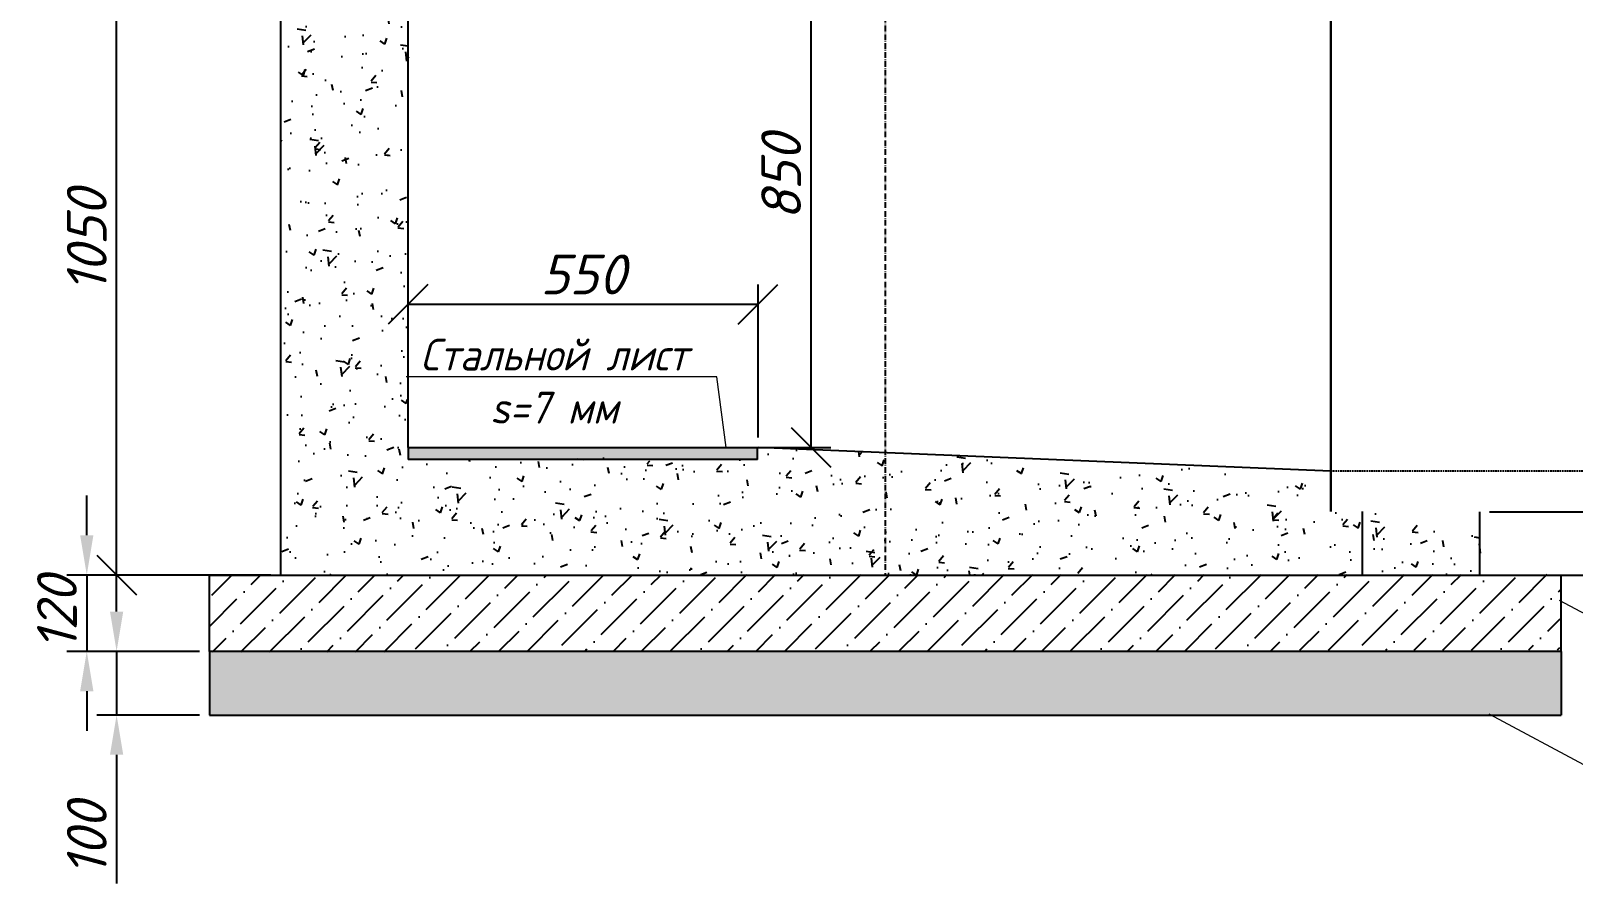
# Model space of a CAD drawing. Header units: millimetres. Extents: x 41890028 to 44740435, y 21258419 to 23626306.
# Drawn here: x 42561562 to 42610032, y 22005940 to 22032759 of the extents above; entities that cross this region are included whole.
import ezdxf
from ezdxf import colors
from ezdxf.entities.mleader import LeaderData, LeaderLine
from ezdxf.math import Vec2, Vec3

# ---------------------------------------------------------------- set-up
doc = ezdxf.new("R2010")
doc.units = ezdxf.units.MM
doc.linetypes.add('ACAD_ISO10W100', pattern=[18.5, 12, -3, 0.5, -3])
doc.linetypes.add('DASHED', pattern=[0.75, 0.5, -0.25])
doc.layers.add('ВК_К1_текст', color=34, linetype='Continuous')
doc.styles.add('note', font='isocpeur.ttf', dxfattribs={"width": 0.9, "oblique": 15})
doc.styles.get("Standard").update_dxf_attribs({"font": 'isocpeui.ttf'})
doc.dimstyles.new('ISO-25', dxfattribs={"dimtxt": 2.5, "dimasz": 2.5, "dimexe": 1.25, "dimexo": 0.625, "dimtad": 1, "dimtxsty": 'Standard', "dimcen": 2.5, "dimadec": 0, "dimazin": 0, "dimtfac": 1, "dimtmove": 0, "dimatfit": 3, "dimfxl": 1, "dimarcsym": 0})
pattern_1 = [(49.99999999999999, (-809614603.9085054, -416701475.3945185), (2186.216027952048, -191.269026466837), [228.6, -2514.6]), (355, (-809614603.9085054, -416701475.3945185), (-422.9210570996321, 2292.682142868422), [182.88, -2011.68701004]), (100.4514447, (-809614421.7244214, -416701491.3335605), (1763.294965084239, 2101.413022946341), [194.2801056, -2137.0829352]), (46.18420000000002, (-809614603.9085054, -416700865.7945185), (3252.948490705558, -504.5079351927257), [342.8999999999995, -3771.899999999996]), (96.63555760999992, (-809614332.8297055, -416700907.8365185), (2848.849608618036, 2969.113495172658), [291.42027768, -3205.62729792]), (351.1841511700001, (-809614603.9085054, -416700865.7945185), (2848.849608779724, 2969.113495026391), [274.31960484, -3017.51678304]), (21, (-809614299.1085055, -416701018.1945185), (1819.37269522959, -1227.182378245051), [228.6, -2514.6]), (326.0000000000001, (-809614299.1085055, -416701018.1945185), (741.6243401717647, 2210.255593467831), [182.88, -2011.68]), (71.45144499999999, (-809614147.4941143, -416701120.4597173), (2560.997031344594, 983.0732266308628), [194.2801056, -2137.0792512]), (37.50000000000001, (-809614603.9085054, -416701475.3945185), (37.0632390071018, 1014.660466477837), [0, -1987.296, 0, -2042.16, 0, -2019.3]), (7.499999999999999, (-809614603.9085054, -416701475.3945185), (801.8359501236689, 1202.166897817434), [0, -1164.336, 0, -1941.576, 0, -769.62]), (327.5, (-809615283.6125054, -416701475.3945185), (1627.087142002457, -68.74492791208132), [0, -762, 0, -2377.44, 0, -3154.679999999999]), (317.5, (-809615588.4125054, -416701475.3945185), (1777.550176632217, 305.1178923999963), [0, -990.5999999999999, 0, -1578.864, 0, -2240.28])]

# ---------------------------------------------------------------- blocks, each defined once
blk = doc.blocks.new('_Oblique')
at = {"color": 0, "linetype": 'ByBlock', "lineweight": -2}
blk.add_line((-0.5, -0.5), (0.5, 0.5), dxfattribs=at)
blk = doc.blocks.new('*D94')
at = {"color": 0, "lineweight": -2, "transparency": 16777216}
for p, q in [((42573415.75092819, 22019978.23949802), (42573415.75092819, 22024790.72038055)), ((42584415.75092819, 22019978.23949802), (42584415.75092819, 22024790.72038055)), ((42573415.75092819, 22024165.72038055), (42584415.75092819, 22024165.72038055))]:
    blk.add_line(p, q, dxfattribs=at)
at = {"layer": 'Defpoints', "color": 0, "transparency": 16777216}
for p in [(42584415.75092819, 22024165.72038055), (42573415.75092819, 22019665.73949802), (42584415.75092819, 22019665.73949802)]:
    blk.add_point(p, dxfattribs=at)
at = {"color": 0, "lineweight": -2, "transparency": 16777216, "xscale": 1250, "yscale": 1250, "zscale": 1250, "rotation": 180}
blk.add_blockref('_Oblique', (42573415.75092819, 22024165.72038055), dxfattribs=at)
at = {"color": 0, "lineweight": -2, "transparency": 16777216, "xscale": 1250, "yscale": 1250, "zscale": 1250}
blk.add_blockref('_Oblique', (42584415.75092819, 22024165.72038055), dxfattribs=at)
at = {"color": 0, "transparency": 16777216, "insert": (42578915.75092819, 22025103.22038055), "char_height": 1250, "attachment_point": 5}
blk.add_mtext('550', dxfattribs=at)
blk = doc.blocks.new('*D91')
at = {"color": 0, "lineweight": -2, "transparency": 16777216}
for p, q in [((42583728.25092819, 22036654.71863264), (42586704.591216, 22036654.71863264)), ((42586079.591216, 22036654.71863264), (42586079.591216, 22019665.73949802)), ((42583728.25092819, 22019665.73949802), (42586704.591216, 22019665.73949802))]:
    blk.add_line(p, q, dxfattribs=at)
at = {"layer": 'Defpoints', "color": 0, "transparency": 16777216}
for p in [(42583415.75092819, 22036654.71863264), (42583415.75092819, 22019665.73949802), (42586079.591216, 22019665.73949802)]:
    blk.add_point(p, dxfattribs=at)
at = {"color": 0, "lineweight": -2, "transparency": 16777216, "xscale": 1250, "yscale": 1250, "zscale": 1250}
for p, rotation in [((42586079.591216, 22036654.71863264), 90), ((42586079.591216, 22019665.73949802), 270)]:
    blk.add_blockref('_Oblique', p, dxfattribs=dict(at, rotation=rotation))
at = {"color": 0, "transparency": 16777216, "insert": (42585142.09121599, 22028160.22906534), "char_height": 1250, "attachment_point": 5, "rotation": 90}
blk.add_mtext('850', dxfattribs=at)
blk = doc.blocks.new('*D97')
at = {"color": 0, "lineweight": -2, "transparency": 16777216}
for p, q in [((42569103.25092819, 22036654.7186327), (42563632.29902676, 22036654.7186327)), ((42564257.29902676, 22015654.7186327), (42564257.29902676, 22036654.7186327)), ((42569103.25092807, 22015654.7186327), (42563632.29902676, 22015654.7186327))]:
    blk.add_line(p, q, dxfattribs=at)
at = {"layer": 'Defpoints', "color": 0, "transparency": 16777216}
for p in [(42564257.29902676, 22036654.7186327), (42569415.75092819, 22036654.7186327), (42569415.75092807, 22015654.7186327)]:
    blk.add_point(p, dxfattribs=at)
at = {"color": 0, "lineweight": -2, "transparency": 16777216, "xscale": 1250, "yscale": 1250, "zscale": 1250}
for p, rotation in [((42564257.29902676, 22036654.7186327), 90), ((42564257.29902676, 22015654.7186327), 270)]:
    blk.add_blockref('_Oblique', p, dxfattribs=dict(at, rotation=rotation))
at = {"color": 0, "transparency": 16777216, "insert": (42563319.79902675, 22026154.71863271), "char_height": 1250, "attachment_point": 5, "rotation": 90}
blk.add_mtext('1050', dxfattribs=at)
blk = doc.blocks.new('*D98')
at = {"color": 0, "lineweight": -2, "transparency": 16777216}
for p, q in [((42563319.79902653, 22016904.7186327), (42563319.79902653, 22018154.7186327)), ((42563944.79902676, 22015654.7186327), (42562694.79902653, 22015654.7186327)), ((42563319.79902653, 22015654.7186327), (42563319.79902653, 22013254.71863282)), ((42566861.11612657, 22013254.71863282), (42562694.79902653, 22013254.71863282)), ((42563319.79902653, 22012004.71863282), (42563319.79902653, 22010754.71863282))]:
    blk.add_line(p, q, dxfattribs=at)
at = {"color": 0, "transparency": 16777216}
for points in [[(42563111.46569319, 22016904.7186327), (42563528.13235986, 22016904.7186327), (42563319.79902653, 22015654.7186327)], [(42563111.46569319, 22012004.71863282), (42563528.13235986, 22012004.71863282), (42563319.79902653, 22013254.71863282)]]:
    blk.add_solid(points, dxfattribs=at)
at = {"layer": 'Defpoints', "color": 0, "transparency": 16777216}
for p in [(42564257.29902676, 22015654.7186327), (42563319.79902653, 22013254.71863282), (42567173.61612657, 22013254.71863282)]:
    blk.add_point(p, dxfattribs=at)
at = {"color": 0, "transparency": 16777216, "insert": (42562382.29902652, 22014454.71863277), "char_height": 1250, "attachment_point": 5, "rotation": 90}
blk.add_mtext('120', dxfattribs=at)
blk = doc.blocks.new('*D99')
at = {"color": 0, "lineweight": -2, "transparency": 16777216}
for p, q in [((42564257.29902676, 22014504.71863282), (42564257.29902676, 22015754.71863282)), ((42566861.11612669, 22013254.71863282), (42563632.29902676, 22013254.71863282)), ((42564257.29902676, 22013254.71863282), (42564257.29902676, 22011254.71863306)), ((42566861.11612669, 22011254.71863306), (42563632.29902676, 22011254.71863306)), ((42564257.29902676, 22010004.71863306), (42564257.29902676, 22005964.94590579))]:
    blk.add_line(p, q, dxfattribs=at)
at = {"color": 0, "transparency": 16777216}
for points in [[(42564048.96569342, 22014504.71863282), (42564465.63236009, 22014504.71863282), (42564257.29902676, 22013254.71863282)], [(42564048.96569342, 22010004.71863306), (42564465.63236009, 22010004.71863306), (42564257.29902676, 22011254.71863306)]]:
    blk.add_solid(points, dxfattribs=at)
at = {"layer": 'Defpoints', "color": 0, "transparency": 16777216}
for p in [(42567173.61612669, 22013254.71863282), (42564257.29902676, 22011254.71863306), (42567173.61612669, 22011254.71863306)]:
    blk.add_point(p, dxfattribs=at)
at = {"color": 0, "transparency": 16777216, "insert": (42563319.79902675, 22007359.83226943), "char_height": 1250, "attachment_point": 5, "rotation": 90}
blk.add_mtext('100', dxfattribs=at)
blk = doc.blocks.new('_None')
blk = doc.blocks.new('*D105')
at = {"color": 0, "lineweight": -2, "transparency": 16777216}
for p, q in [((42607407.84802058, 22017640.92145914), (42625218.55841473, 22017640.92145914)), ((42624593.55841473, 22017640.92145914), (42624593.55841473, 22015654.71863282)), ((42607407.84802058, 22015654.71863282), (42625218.55841473, 22015654.71863282)), ((42624593.55841473, 22015654.71863282), (42624593.55841473, 22011614.94590555))]:
    blk.add_line(p, q, dxfattribs=at)
at = {"layer": 'Defpoints', "color": 0, "transparency": 16777216}
for p in [(42607095.34802058, 22017640.92145914), (42607095.34802058, 22015654.71863282), (42624593.55841473, 22015654.71863282)]:
    blk.add_point(p, dxfattribs=at)
at = {"color": 0, "lineweight": -2, "transparency": 16777216, "xscale": 1250, "yscale": 1250, "zscale": 1250}
for p, rotation in [((42624593.55841473, 22017640.92145914), 90), ((42624593.55841473, 22015654.71863282), 270)]:
    blk.add_blockref('_Oblique', p, dxfattribs=dict(at, rotation=rotation))
at = {"color": 0, "transparency": 16777216, "insert": (42623656.05841472, 22013009.83226919), "char_height": 1250, "attachment_point": 5, "rotation": 90}
blk.add_mtext('100', dxfattribs=at)

msp = doc.modelspace()

# ---------------------------------------------------------------- hatches: boundary and pattern name
at = {"transparency": 33554567}
h = msp.add_hatch(dxfattribs=at)
h.set_pattern_fill('AR-CONC', color=256, scale=12)
h.set_pattern_definition(pattern_1)
h.paths.add_polyline_path([(42569415.75092807, 22015654.7186327), (42588415.75092819, 22015654.7186327), (42588415.75092819, 22019498.84597242), (42584415.75092819, 22019665.73949802), (42584403.27030328, 22019665.73949802), (42584403.27030328, 22019286.20302165), (42573415.75092819, 22019286.20302165), (42573415.75092819, 22019665.73949802), (42573415.75092819, 22036654.7186327), (42569415.75092807, 22036654.7186327)])
h = msp.add_hatch(color=256)
h.dxf.hatch_style = 1
h.paths.add_polyline_path([(42573415.75092819, 22019665.73949802), (42573415.75092819, 22019286.20302165), (42584403.27030328, 22019286.20302165), (42584403.27030328, 22019665.73949802)])
h = msp.add_hatch(dxfattribs=at)
h.set_pattern_fill('AR-CONC', color=256, scale=12)
h.set_pattern_definition(pattern_1)
h.paths.add_polyline_path([(42588415.75092819, 22019498.84597242), (42588415.75092819, 22015654.71863282), (42603415.75092819, 22015654.71863282), (42603415.75092819, 22017651.77026493), (42602415.75092819, 22017654.71863282), (42602415.75092819, 22018914.71863282)])
h.paths.add_polyline_path([(42603415.75092819, 22017651.77026493), (42603415.75092819, 22015654.71863282), (42607095.34802034, 22015654.71863282), (42607095.34802058, 22017640.92145914)])
at = {"transparency": 33554539}
h = msp.add_hatch(dxfattribs=at)
h.set_pattern_fill('ANSI36', color=256, scale=200)
h.set_pattern_definition([(45, (-809614603.9085054, -416701475.3945185), (336.7596045400934, 1234.785216647009), [1587.5, -317.5, 0, -317.5])])
h.paths.add_polyline_path([(42609657.88573006, 22015654.71863282), (42567173.61612657, 22015654.71863282), (42567173.61612657, 22013254.71863282), (42609657.88573006, 22013254.71863282)])
at = {"transparency": 33554567}
h = msp.add_hatch(dxfattribs=at)
h.set_pattern_fill('AR-CONC', color=256, scale=10)
h.set_pattern_definition([(49.99999999999999, (-809614603.9085054, -416701475.3945185), (1821.84668996004, -159.3908553890309), [190.5, -2095.5]), (355, (-809614603.9085054, -416701475.3945185), (-352.4342142496934, 1910.568452390351), [152.4, -1676.4058417]), (100.4514447, (-809614452.0884354, -416701488.6770535), (1469.412470903533, 1751.177519121951), [161.900088, -1780.902446]), (46.18420000000002, (-809614603.9085054, -416700967.3945185), (2710.790408921299, -420.4232793272715), [285.7499999999997, -3143.249999999996]), (96.63555760999992, (-809614378.0095054, -416701002.4295185), (2374.04134051503, 2474.261245977215), [242.8502314, -2671.3560816]), (351.1841511700001, (-809614603.9085054, -416700967.3945185), (2374.04134064977, 2474.261245855327), [228.5996707, -2514.5973192]), (21, (-809614349.9085054, -416701094.3945185), (1516.143912691325, -1022.651981870876), [190.5, -2095.5]), (326.0000000000001, (-809614349.9085054, -416701094.3945185), (618.0202834764707, 1841.879661223193), [152.4, -1676.4]), (71.45144499999999, (-809614223.5631795, -416701179.6155175), (2134.164192787161, 819.2276888590525), [161.900088, -1780.899376]), (37.50000000000001, (-809614603.9085054, -416701475.3945185), (30.88603250591817, 845.550388731531), [0, -1656.08, 0, -1701.8, 0, -1682.75]), (7.499999999999999, (-809614603.9085054, -416701475.3945185), (668.1966251030575, 1001.805748181195), [0, -970.28, 0, -1617.98, 0, -641.35]), (327.5, (-809615170.3285054, -416701475.3945185), (1355.905951668714, -57.28743992673444), [0, -635, 0, -1981.2, 0, -2628.9]), (317.5, (-809615424.3285054, -416701475.3945185), (1481.29181386018, 254.2649103333303), [0, -825.5, 0, -1315.72, 0, -1866.9])])
h.paths.add_polyline_path([(42609657.88573006, 22013254.71863294), (42567173.61612669, 22013254.71863264), (42567173.61612681, 22011254.71863282), (42609657.88573018, 22011254.71863294)])

# ---------------------------------------------------------------- linework, layer by layer
at = {"color": 1, "linetype": 'ACAD_ISO10W100', "ltscale": 15}
msp.add_line((42588415.75092819, 22078154.71863282), (42588415.75092819, 22015654.71863282), dxfattribs=at)
for p, q in [((42569415.75092807, 22015654.7186327), (42569415.75092807, 22036654.7186327)), ((42573415.75092819, 22019665.73949802), (42573415.75092819, 22036654.7186327)), ((42573415.75092819, 22019665.73949802), (42584415.75092819, 22019665.73949802)), ((42573415.75092819, 22019665.73949802), (42573415.75092819, 22019286.20302165)), ((42584403.27030328, 22019286.20302165), (42584403.27030328, 22019666.26023186)), ((42602415.75092819, 22018914.71863282), (42584415.75092819, 22019665.73949802)), ((42584403.27030328, 22019286.20302165), (42573415.75092819, 22019286.20302165)), ((42603415.75092819, 22015654.71863282), (42603415.75092819, 22017654.7186327)), ((42607095.34802034, 22015654.7186327), (42607095.34802058, 22017640.92145914)), ((42567173.61612669, 22015654.7186327), (42609657.88573006, 22015654.71863282)), ((42567173.61612657, 22013254.71863282), (42567173.61612657, 22015654.71863282)), ((42609657.88573006, 22013254.71863282), (42609657.88573006, 22015654.71863282)), ((42609657.88573006, 22013254.71863288), (42567173.61612669, 22013254.71863282)), ((42567173.61612657, 22013254.71863282), (42567173.61612669, 22011254.71863294)), ((42609657.88573006, 22013254.71863282), (42609657.88573018, 22011254.71863282)), ((42567173.61612669, 22011254.71863306), (42609657.88573018, 22011254.71863282))]:
    msp.add_line(p, q)
at = {"lineweight": 30}
msp.add_line((42602415.75092819, 22036174.71863282), (42602415.75092819, 22017654.71863282), dxfattribs=at)
at = {"linetype": 'DASHED', "ltscale": 100}
msp.add_line((42613707.93755081, 22018914.71863282), (42602415.75092819, 22018914.71863282), dxfattribs=at)

# ---------------------------------------------------------------- dimensions: what is measured, and where the dimension line sits
for base, p1, p2, override, picture, middle in [((42564257.29902676, 22036654.7186327), (42569415.75092807, 22015654.7186327), (42569415.75092819, 22036654.7186327), {"dimscale": 500.0000000000001, "dimlfac": 0.05, "dimblk1": 'Oblique', "dimblk2": 'Oblique', "dimsah": 1}, '*D97', (42563319.79902675, 22026154.71863271)), ((42564257.29902676, 22011254.71863306), (42567173.61612669, 22013254.71863282), (42567173.61612669, 22011254.71863306), {"dimscale": 500.0000000000001, "dimlfac": 0.05}, '*D99', (42563319.79902675, 22007359.83226943))]:
    dim = msp.add_linear_dim(base=base, p1=p1, p2=p2, angle=90, dimstyle='ISO-25', override=override)
    dim.commit()
    dim.dimension.update_dxf_attribs({"geometry": picture, "text_midpoint": middle})
for base, p1, p2, text, override, picture, middle in [((42586079.591216, 22019665.73949802), (42583415.75092819, 22036654.71863264), (42583415.75092819, 22019665.73949802), '850', {"dimscale": 500.0000000000001, "dimdec": 0, "dimlfac": 0.05, "dimblk1": 'Oblique', "dimblk2": 'Oblique', "dimsah": 1}, '*D91', (42585142.09121599, 22028160.22906534)), ((42624593.55841473, 22015654.71863282), (42607095.34802058, 22017640.92145914), (42607095.34802058, 22015654.71863282), '100', {"dimscale": 500.0000000000001, "dimlfac": 0.05, "dimblk1": 'Oblique', "dimblk2": 'Oblique', "dimsah": 1}, '*D105', (42623656.05841472, 22013009.83226919))]:
    dim = msp.add_linear_dim(base=base, p1=p1, p2=p2, angle=90, text=text, dimstyle='ISO-25', override=override)
    dim.commit()
    dim.dimension.update_dxf_attribs({"geometry": picture, "text_midpoint": middle})
dim = msp.add_linear_dim(base=(42584415.75092819, 22024165.72038055), p1=(42573415.75092819, 22019665.73949802), p2=(42584415.75092819, 22019665.73949802), dimstyle='ISO-25', override={"dimscale": 500.0000000000001, "dimlfac": 0.05, "dimblk1": 'Oblique', "dimblk2": 'Oblique', "dimsah": 1})
dim.commit()
dim.dimension.update_dxf_attribs({"geometry": '*D94', "text_midpoint": (42578915.75092819, 22025103.22038055)})
dim = msp.add_linear_dim(base=(42563319.79902653, 22013254.71863282), p1=(42564257.29902676, 22015654.7186327), p2=(42567173.61612657, 22013254.71863282), angle=90, dimstyle='ISO-25', override={"dimscale": 500.0000000000001, "dimlfac": 0.05})
dim.commit()
dim.dimension.update_dxf_attribs({"geometry": '*D98', "text_midpoint": (42563319.79902652, 22014454.71863277), "dimtype": 160})

# ---------------------------------------------------------------- leaders
at = {"layer": 'ВК_К1_текст', "color": 0, "linetype": 'Continuous'}
ml = msp.add_multileader_mtext('Standard', dxfattribs=at)
ml.set_content('Стальной лист\\Ps=7 мм', style='note')
ml.set_leader_properties(lineweight=15)
ml.set_arrow_properties(name='NONE')
ml.build(insert=Vec2(0, 0))
ml.multileader.update_dxf_attribs({"text_left_attachment_type": 6, "text_right_attachment_type": 6, "dogleg_length": 0.1, "arrow_head_size": 1000, "scale": 20})
ctx = ml.context
ctx.base_point, ctx.scale, ctx.char_height, ctx.arrow_head_size, ctx.landing_gap_size, ctx.plane_origin = Vec3(42572930.17116189, 22021882.75008476), 20, 1000, 1000, 800, Vec3(42546910.50645009, 21449127.78170813)
ctx.left_attachment, ctx.right_attachment, ctx.text_align_type = 6, 6, 1
notes = []
notes.append((ctx, [(1, (1, 1, 0), (42583118.12035432, 22021882.75008476), (-1, 0), 40, [(0, [(42583415.75092843, 22019665.73949778)], 0, [])])]))
ctx.mtext.insert, ctx.mtext.alignment, ctx.mtext.flow_direction = Vec3(42578004.14575818, 22023082.75008476), 2, 5
ml = msp.add_multileader_mtext('Standard', dxfattribs=at)
ml.set_content('{\\fISOCPEUR|b0|i1|c204|p34;\\Q0;\\W1;ПД-15}', style='note')
ml.set_leader_properties(lineweight=15)
ml.set_arrow_properties(name='NONE')
ml.build(insert=Vec2(0, 0))
ml.multileader.update_dxf_attribs({"text_left_attachment_type": 6, "text_right_attachment_type": 6, "dogleg_length": 0.1, "arrow_head_size": 1000, "scale": 20})
ctx = ml.context
ctx.base_point, ctx.scale, ctx.char_height, ctx.arrow_head_size, ctx.landing_gap_size, ctx.plane_origin = Vec3(42612766.02666572, 22013193.00137258), 20, 1000, 1000, 800, Vec3(42586407.52313665, 21444331.6148426)
ctx.left_attachment, ctx.right_attachment, ctx.text_align_type = 6, 6, 1
notes.append((ctx, [(0, (1, 1, 0), (42612726.02666572, 22013193.00137258), (1, 0), 40, [(0, [(42609587.97838095, 22014869.57263226)], 0, [])])]))
ctx.mtext.insert, ctx.mtext.alignment, ctx.mtext.flow_direction = Vec3(42615419.05696872, 22014393.00137258), 2, 5
ml = msp.add_multileader_mtext('Standard', dxfattribs=at)
ml.set_content('{\\fISOCPEUR|b0|i1|c204|p34;\\Q0;\\W1;Щебневое\\Pоснование}', style='note')
ml.set_leader_properties(lineweight=15)
ml.set_arrow_properties(name='NONE')
ml.build(insert=Vec2(0, 0))
ml.multileader.update_dxf_attribs({"text_left_attachment_type": 6, "text_right_attachment_type": 6, "dogleg_length": 0.1, "arrow_head_size": 1000, "scale": 20})
ctx = ml.context
ctx.base_point, ctx.scale, ctx.char_height, ctx.arrow_head_size, ctx.landing_gap_size, ctx.plane_origin = Vec3(42610555.71536282, 22009615.49691069), 20, 1000, 1000, 800, Vec3(42584197.21183363, 21440754.11038077)
ctx.left_attachment, ctx.right_attachment, ctx.text_align_type = 6, 6, 1
notes.append((ctx, [(0, (1, 1, 0), (42610515.71536282, 22009615.49691069), (1, 0), 40, [(0, [(42607377.66707793, 22011292.06817043)], 0, [])])]))
ctx.mtext.insert, ctx.mtext.alignment, ctx.mtext.flow_direction = Vec3(42614547.00324157, 22010815.49691069), 2, 5
for ctx, leaders in notes:
    for number, flags, end, landing, length, lines in leaders:
        leader = LeaderData()
        leader.index, (leader.has_last_leader_line, leader.has_dogleg_vector, leader.attachment_direction) = number, flags
        leader.last_leader_point, leader.dogleg_vector, leader.dogleg_length = Vec3(end), Vec3(landing), length
        for number, points, colour, breaks in lines:
            line = LeaderLine()
            line.index, line.vertices, line.color, line.breaks = number, Vec3.list(points), colors.encode_raw_color(colour), breaks
            leader.lines.append(line)
        ctx.leaders.append(leader)

doc.saveas('drawing.dxf')
